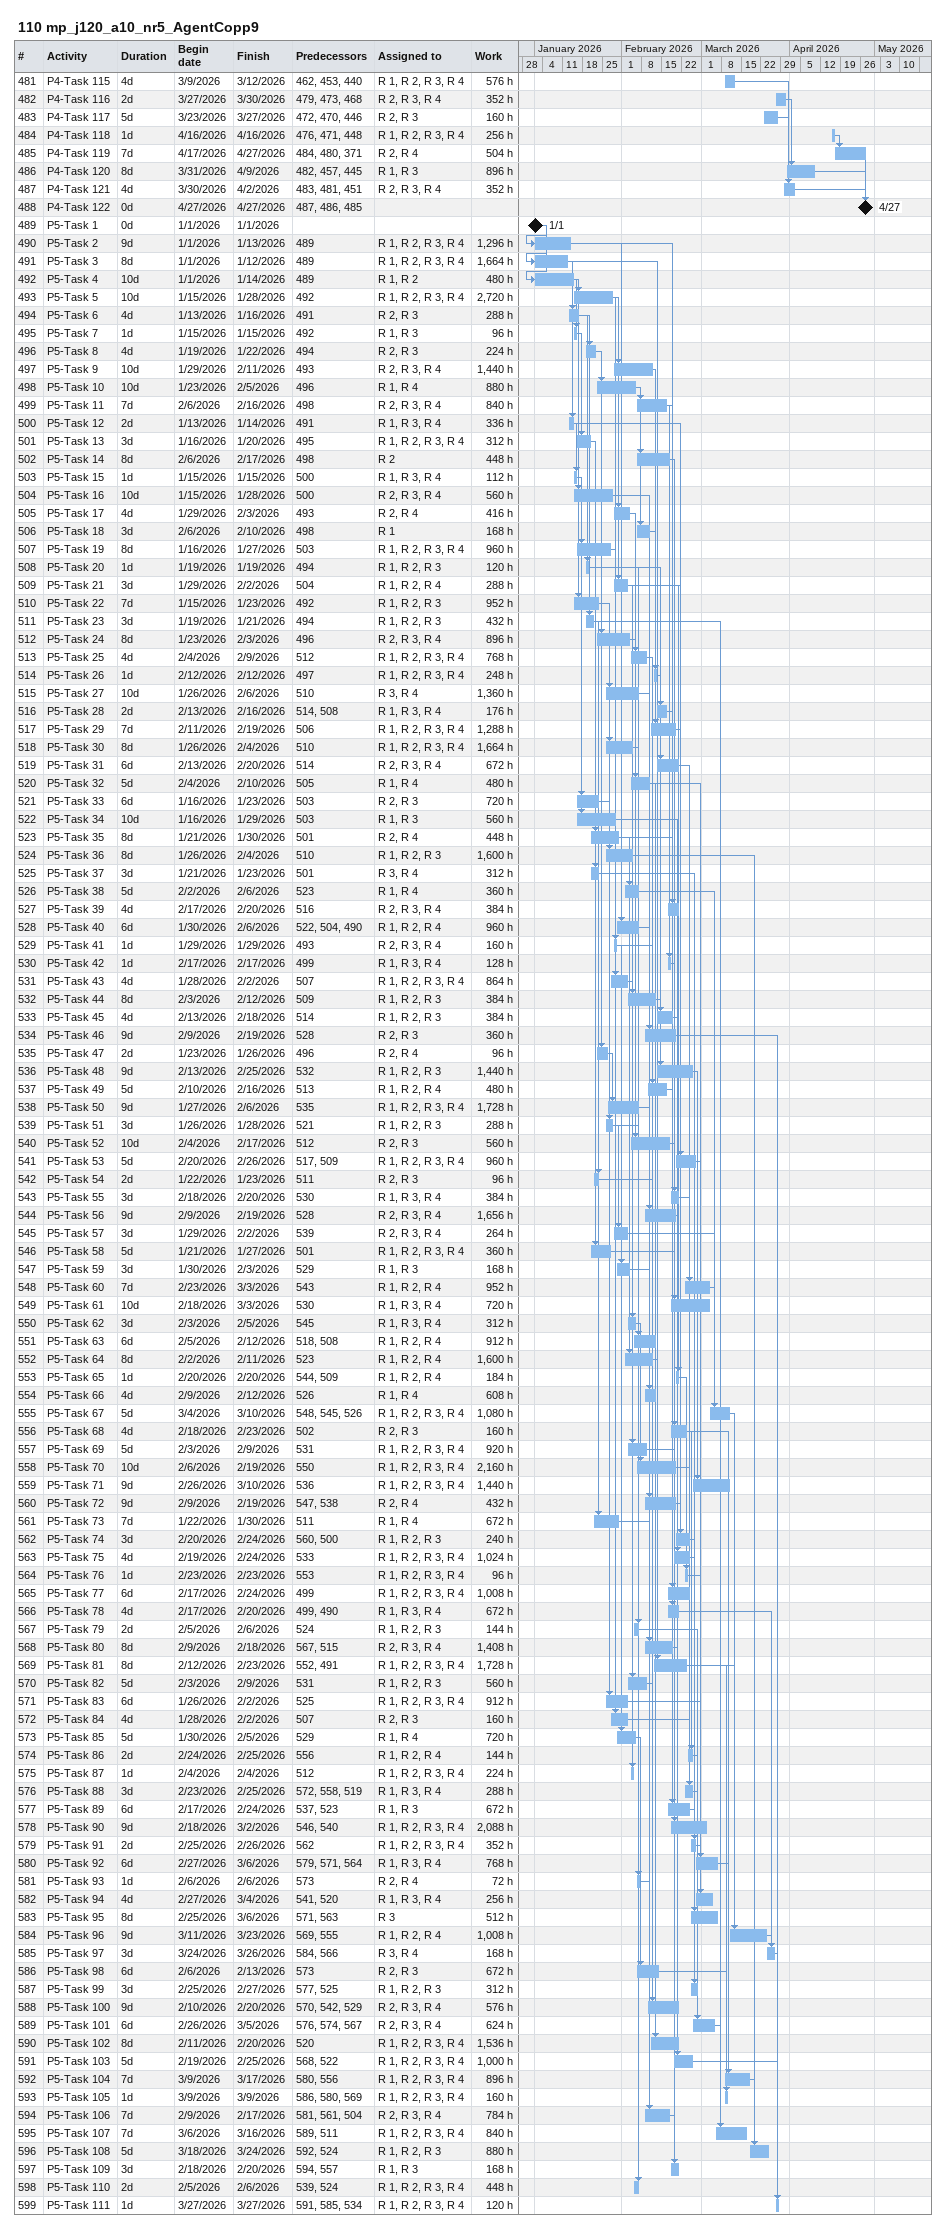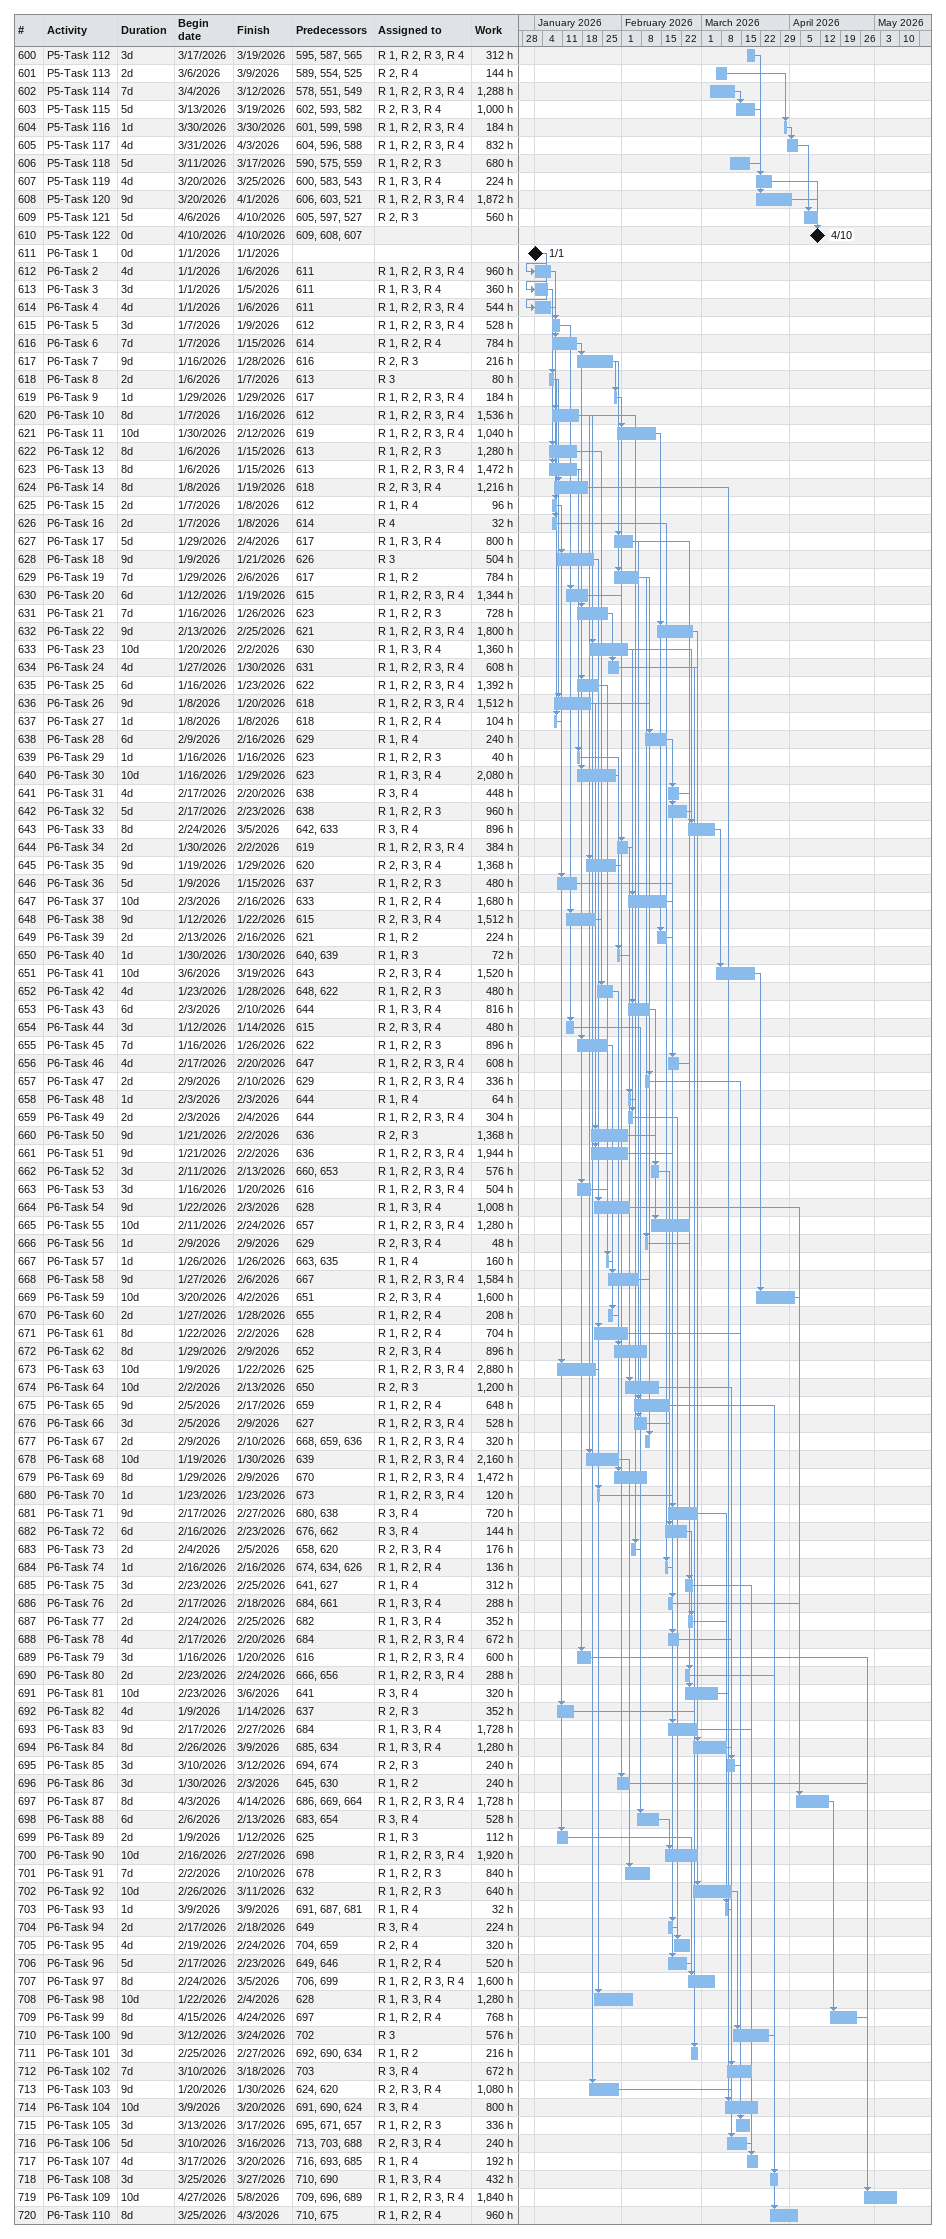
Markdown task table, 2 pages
110 mp_j120_a10_nr5_AgentCopp9

| ID | Task | Duration | Start | Finish | Predecessors | Resources | Work (h) |
|---|---|---|---|---|---|---|---|
| 481 | P4-Task 115 | 4d | 2026-03-09 | 2026-03-12 | 462, 453, 440 | R 1, R 2, R 3, R 4 | 576 |
| 482 | P4-Task 116 | 2d | 2026-03-27 | 2026-03-30 | 479, 473, 468 | R 2, R 3, R 4 | 352 |
| 483 | P4-Task 117 | 5d | 2026-03-23 | 2026-03-27 | 472, 470, 446 | R 2, R 3 | 160 |
| 484 | P4-Task 118 | 1d | 2026-04-16 | 2026-04-16 | 476, 471, 448 | R 1, R 2, R 3, R 4 | 256 |
| 485 | P4-Task 119 | 7d | 2026-04-17 | 2026-04-27 | 484, 480, 371 | R 2, R 4 | 504 |
| 486 | P4-Task 120 | 8d | 2026-03-31 | 2026-04-09 | 482, 457, 445 | R 1, R 3 | 896 |
| 487 | P4-Task 121 | 4d | 2026-03-30 | 2026-04-02 | 483, 481, 451 | R 2, R 3, R 4 | 352 |
| 488 | P4-Task 122 | 0d | 2026-04-27 | 2026-04-27 | 487, 486, 485 |  |  |
| 489 | P5-Task 1 | 0d | 2026-01-01 | 2026-01-01 |  |  |  |
| 490 | P5-Task 2 | 9d | 2026-01-01 | 2026-01-13 | 489 | R 1, R 2, R 3, R 4 | 1296 |
| 491 | P5-Task 3 | 8d | 2026-01-01 | 2026-01-12 | 489 | R 1, R 2, R 3, R 4 | 1664 |
| 492 | P5-Task 4 | 10d | 2026-01-01 | 2026-01-14 | 489 | R 1, R 2 | 480 |
| 493 | P5-Task 5 | 10d | 2026-01-15 | 2026-01-28 | 492 | R 1, R 2, R 3, R 4 | 2720 |
| 494 | P5-Task 6 | 4d | 2026-01-13 | 2026-01-16 | 491 | R 2, R 3 | 288 |
| 495 | P5-Task 7 | 1d | 2026-01-15 | 2026-01-15 | 492 | R 1, R 3 | 96 |
| 496 | P5-Task 8 | 4d | 2026-01-19 | 2026-01-22 | 494 | R 2, R 3 | 224 |
| 497 | P5-Task 9 | 10d | 2026-01-29 | 2026-02-11 | 493 | R 2, R 3, R 4 | 1440 |
| 498 | P5-Task 10 | 10d | 2026-01-23 | 2026-02-05 | 496 | R 1, R 4 | 880 |
| 499 | P5-Task 11 | 7d | 2026-02-06 | 2026-02-16 | 498 | R 2, R 3, R 4 | 840 |
| 500 | P5-Task 12 | 2d | 2026-01-13 | 2026-01-14 | 491 | R 1, R 3, R 4 | 336 |
| 501 | P5-Task 13 | 3d | 2026-01-16 | 2026-01-20 | 495 | R 1, R 2, R 3, R 4 | 312 |
| 502 | P5-Task 14 | 8d | 2026-02-06 | 2026-02-17 | 498 | R 2 | 448 |
| 503 | P5-Task 15 | 1d | 2026-01-15 | 2026-01-15 | 500 | R 1, R 3, R 4 | 112 |
| 504 | P5-Task 16 | 10d | 2026-01-15 | 2026-01-28 | 500 | R 2, R 3, R 4 | 560 |
| 505 | P5-Task 17 | 4d | 2026-01-29 | 2026-02-03 | 493 | R 2, R 4 | 416 |
| 506 | P5-Task 18 | 3d | 2026-02-06 | 2026-02-10 | 498 | R 1 | 168 |
| 507 | P5-Task 19 | 8d | 2026-01-16 | 2026-01-27 | 503 | R 1, R 2, R 3, R 4 | 960 |
| 508 | P5-Task 20 | 1d | 2026-01-19 | 2026-01-19 | 494 | R 1, R 2, R 3 | 120 |
| 509 | P5-Task 21 | 3d | 2026-01-29 | 2026-02-02 | 504 | R 1, R 2, R 4 | 288 |
| 510 | P5-Task 22 | 7d | 2026-01-15 | 2026-01-23 | 492 | R 1, R 2, R 3 | 952 |
| 511 | P5-Task 23 | 3d | 2026-01-19 | 2026-01-21 | 494 | R 1, R 2, R 3 | 432 |
| 512 | P5-Task 24 | 8d | 2026-01-23 | 2026-02-03 | 496 | R 2, R 3, R 4 | 896 |
| 513 | P5-Task 25 | 4d | 2026-02-04 | 2026-02-09 | 512 | R 1, R 2, R 3, R 4 | 768 |
| 514 | P5-Task 26 | 1d | 2026-02-12 | 2026-02-12 | 497 | R 1, R 2, R 3, R 4 | 248 |
| 515 | P5-Task 27 | 10d | 2026-01-26 | 2026-02-06 | 510 | R 3, R 4 | 1360 |
| 516 | P5-Task 28 | 2d | 2026-02-13 | 2026-02-16 | 514, 508 | R 1, R 3, R 4 | 176 |
| 517 | P5-Task 29 | 7d | 2026-02-11 | 2026-02-19 | 506 | R 1, R 2, R 3, R 4 | 1288 |
| 518 | P5-Task 30 | 8d | 2026-01-26 | 2026-02-04 | 510 | R 1, R 2, R 3, R 4 | 1664 |
| 519 | P5-Task 31 | 6d | 2026-02-13 | 2026-02-20 | 514 | R 2, R 3, R 4 | 672 |
| 520 | P5-Task 32 | 5d | 2026-02-04 | 2026-02-10 | 505 | R 1, R 4 | 480 |
| 521 | P5-Task 33 | 6d | 2026-01-16 | 2026-01-23 | 503 | R 2, R 3 | 720 |
| 522 | P5-Task 34 | 10d | 2026-01-16 | 2026-01-29 | 503 | R 1, R 3 | 560 |
| 523 | P5-Task 35 | 8d | 2026-01-21 | 2026-01-30 | 501 | R 2, R 4 | 448 |
| 524 | P5-Task 36 | 8d | 2026-01-26 | 2026-02-04 | 510 | R 1, R 2, R 3 | 1600 |
| 525 | P5-Task 37 | 3d | 2026-01-21 | 2026-01-23 | 501 | R 3, R 4 | 312 |
| 526 | P5-Task 38 | 5d | 2026-02-02 | 2026-02-06 | 523 | R 1, R 4 | 360 |
| 527 | P5-Task 39 | 4d | 2026-02-17 | 2026-02-20 | 516 | R 2, R 3, R 4 | 384 |
| 528 | P5-Task 40 | 6d | 2026-01-30 | 2026-02-06 | 522, 504, 490 | R 1, R 2, R 4 | 960 |
| 529 | P5-Task 41 | 1d | 2026-01-29 | 2026-01-29 | 493 | R 2, R 3, R 4 | 160 |
| 530 | P5-Task 42 | 1d | 2026-02-17 | 2026-02-17 | 499 | R 1, R 3, R 4 | 128 |
| 531 | P5-Task 43 | 4d | 2026-01-28 | 2026-02-02 | 507 | R 1, R 2, R 3, R 4 | 864 |
| 532 | P5-Task 44 | 8d | 2026-02-03 | 2026-02-12 | 509 | R 1, R 2, R 3 | 384 |
| 533 | P5-Task 45 | 4d | 2026-02-13 | 2026-02-18 | 514 | R 1, R 2, R 3 | 384 |
| 534 | P5-Task 46 | 9d | 2026-02-09 | 2026-02-19 | 528 | R 2, R 3 | 360 |
| 535 | P5-Task 47 | 2d | 2026-01-23 | 2026-01-26 | 496 | R 2, R 4 | 96 |
| 536 | P5-Task 48 | 9d | 2026-02-13 | 2026-02-25 | 532 | R 1, R 2, R 3 | 1440 |
| 537 | P5-Task 49 | 5d | 2026-02-10 | 2026-02-16 | 513 | R 1, R 2, R 4 | 480 |
| 538 | P5-Task 50 | 9d | 2026-01-27 | 2026-02-06 | 535 | R 1, R 2, R 3, R 4 | 1728 |
| 539 | P5-Task 51 | 3d | 2026-01-26 | 2026-01-28 | 521 | R 1, R 2, R 3 | 288 |
| 540 | P5-Task 52 | 10d | 2026-02-04 | 2026-02-17 | 512 | R 2, R 3 | 560 |
| 541 | P5-Task 53 | 5d | 2026-02-20 | 2026-02-26 | 517, 509 | R 1, R 2, R 3, R 4 | 960 |
| 542 | P5-Task 54 | 2d | 2026-01-22 | 2026-01-23 | 511 | R 2, R 3 | 96 |
| 543 | P5-Task 55 | 3d | 2026-02-18 | 2026-02-20 | 530 | R 1, R 3, R 4 | 384 |
| 544 | P5-Task 56 | 9d | 2026-02-09 | 2026-02-19 | 528 | R 2, R 3, R 4 | 1656 |
| 545 | P5-Task 57 | 3d | 2026-01-29 | 2026-02-02 | 539 | R 2, R 3, R 4 | 264 |
| 546 | P5-Task 58 | 5d | 2026-01-21 | 2026-01-27 | 501 | R 1, R 2, R 3, R 4 | 360 |
| 547 | P5-Task 59 | 3d | 2026-01-30 | 2026-02-03 | 529 | R 1, R 3 | 168 |
| 548 | P5-Task 60 | 7d | 2026-02-23 | 2026-03-03 | 543 | R 1, R 2, R 4 | 952 |
| 549 | P5-Task 61 | 10d | 2026-02-18 | 2026-03-03 | 530 | R 1, R 3, R 4 | 720 |
| 550 | P5-Task 62 | 3d | 2026-02-03 | 2026-02-05 | 545 | R 1, R 3, R 4 | 312 |
| 551 | P5-Task 63 | 6d | 2026-02-05 | 2026-02-12 | 518, 508 | R 1, R 2, R 4 | 912 |
| 552 | P5-Task 64 | 8d | 2026-02-02 | 2026-02-11 | 523 | R 1, R 2, R 4 | 1600 |
| 553 | P5-Task 65 | 1d | 2026-02-20 | 2026-02-20 | 544, 509 | R 1, R 2, R 4 | 184 |
| 554 | P5-Task 66 | 4d | 2026-02-09 | 2026-02-12 | 526 | R 1, R 4 | 608 |
| 555 | P5-Task 67 | 5d | 2026-03-04 | 2026-03-10 | 548, 545, 526 | R 1, R 2, R 3, R 4 | 1080 |
| 556 | P5-Task 68 | 4d | 2026-02-18 | 2026-02-23 | 502 | R 2, R 3 | 160 |
| 557 | P5-Task 69 | 5d | 2026-02-03 | 2026-02-09 | 531 | R 1, R 2, R 3, R 4 | 920 |
| 558 | P5-Task 70 | 10d | 2026-02-06 | 2026-02-19 | 550 | R 1, R 2, R 3, R 4 | 2160 |
| 559 | P5-Task 71 | 9d | 2026-02-26 | 2026-03-10 | 536 | R 1, R 2, R 3, R 4 | 1440 |
| 560 | P5-Task 72 | 9d | 2026-02-09 | 2026-02-19 | 547, 538 | R 2, R 4 | 432 |
| 561 | P5-Task 73 | 7d | 2026-01-22 | 2026-01-30 | 511 | R 1, R 4 | 672 |
| 562 | P5-Task 74 | 3d | 2026-02-20 | 2026-02-24 | 560, 500 | R 1, R 2, R 3 | 240 |
| 563 | P5-Task 75 | 4d | 2026-02-19 | 2026-02-24 | 533 | R 1, R 2, R 3, R 4 | 1024 |
| 564 | P5-Task 76 | 1d | 2026-02-23 | 2026-02-23 | 553 | R 1, R 2, R 3, R 4 | 96 |
| 565 | P5-Task 77 | 6d | 2026-02-17 | 2026-02-24 | 499 | R 1, R 2, R 3, R 4 | 1008 |
| 566 | P5-Task 78 | 4d | 2026-02-17 | 2026-02-20 | 499, 490 | R 1, R 3, R 4 | 672 |
| 567 | P5-Task 79 | 2d | 2026-02-05 | 2026-02-06 | 524 | R 1, R 2, R 3 | 144 |
| 568 | P5-Task 80 | 8d | 2026-02-09 | 2026-02-18 | 567, 515 | R 2, R 3, R 4 | 1408 |
| 569 | P5-Task 81 | 8d | 2026-02-12 | 2026-02-23 | 552, 491 | R 1, R 2, R 3, R 4 | 1728 |
| 570 | P5-Task 82 | 5d | 2026-02-03 | 2026-02-09 | 531 | R 1, R 2, R 3 | 560 |
| 571 | P5-Task 83 | 6d | 2026-01-26 | 2026-02-02 | 525 | R 1, R 2, R 3, R 4 | 912 |
| 572 | P5-Task 84 | 4d | 2026-01-28 | 2026-02-02 | 507 | R 2, R 3 | 160 |
| 573 | P5-Task 85 | 5d | 2026-01-30 | 2026-02-05 | 529 | R 1, R 4 | 720 |
| 574 | P5-Task 86 | 2d | 2026-02-24 | 2026-02-25 | 556 | R 1, R 2, R 4 | 144 |
| 575 | P5-Task 87 | 1d | 2026-02-04 | 2026-02-04 | 512 | R 1, R 2, R 3, R 4 | 224 |
| 576 | P5-Task 88 | 3d | 2026-02-23 | 2026-02-25 | 572, 558, 519 | R 1, R 3, R 4 | 288 |
| 577 | P5-Task 89 | 6d | 2026-02-17 | 2026-02-24 | 537, 523 | R 1, R 3 | 672 |
| 578 | P5-Task 90 | 9d | 2026-02-18 | 2026-03-02 | 546, 540 | R 1, R 2, R 3, R 4 | 2088 |
| 579 | P5-Task 91 | 2d | 2026-02-25 | 2026-02-26 | 562 | R 1, R 2, R 3, R 4 | 352 |
| 580 | P5-Task 92 | 6d | 2026-02-27 | 2026-03-06 | 579, 571, 564 | R 1, R 3, R 4 | 768 |
| 581 | P5-Task 93 | 1d | 2026-02-06 | 2026-02-06 | 573 | R 2, R 4 | 72 |
| 582 | P5-Task 94 | 4d | 2026-02-27 | 2026-03-04 | 541, 520 | R 1, R 3, R 4 | 256 |
| 583 | P5-Task 95 | 8d | 2026-02-25 | 2026-03-06 | 571, 563 | R 3 | 512 |
| 584 | P5-Task 96 | 9d | 2026-03-11 | 2026-03-23 | 569, 555 | R 1, R 2, R 4 | 1008 |
| 585 | P5-Task 97 | 3d | 2026-03-24 | 2026-03-26 | 584, 566 | R 3, R 4 | 168 |
| 586 | P5-Task 98 | 6d | 2026-02-06 | 2026-02-13 | 573 | R 2, R 3 | 672 |
| 587 | P5-Task 99 | 3d | 2026-02-25 | 2026-02-27 | 577, 525 | R 1, R 2, R 3 | 312 |
| 588 | P5-Task 100 | 9d | 2026-02-10 | 2026-02-20 | 570, 542, 529 | R 2, R 3, R 4 | 576 |
| 589 | P5-Task 101 | 6d | 2026-02-26 | 2026-03-05 | 576, 574, 567 | R 2, R 3, R 4 | 624 |
| 590 | P5-Task 102 | 8d | 2026-02-11 | 2026-02-20 | 520 | R 1, R 2, R 3, R 4 | 1536 |
| 591 | P5-Task 103 | 5d | 2026-02-19 | 2026-02-25 | 568, 522 | R 1, R 2, R 3, R 4 | 1000 |
| 592 | P5-Task 104 | 7d | 2026-03-09 | 2026-03-17 | 580, 556 | R 1, R 2, R 3, R 4 | 896 |
| 593 | P5-Task 105 | 1d | 2026-03-09 | 2026-03-09 | 586, 580, 569 | R 1, R 2, R 3, R 4 | 160 |
| 594 | P5-Task 106 | 7d | 2026-02-09 | 2026-02-17 | 581, 561, 504 | R 2, R 3, R 4 | 784 |
| 595 | P5-Task 107 | 7d | 2026-03-06 | 2026-03-16 | 589, 511 | R 1, R 2, R 3, R 4 | 840 |
| 596 | P5-Task 108 | 5d | 2026-03-18 | 2026-03-24 | 592, 524 | R 1, R 2, R 3 | 880 |
| 597 | P5-Task 109 | 3d | 2026-02-18 | 2026-02-20 | 594, 557 | R 1, R 3 | 168 |
| 598 | P5-Task 110 | 2d | 2026-02-05 | 2026-02-06 | 539, 524 | R 1, R 2, R 3, R 4 | 448 |
| 599 | P5-Task 111 | 1d | 2026-03-27 | 2026-03-27 | 591, 585, 534 | R 1, R 2, R 3, R 4 | 120 |
| 600 | P5-Task 112 | 3d | 2026-03-17 | 2026-03-19 | 595, 587, 565 | R 1, R 2, R 3, R 4 | 312 |
| 601 | P5-Task 113 | 2d | 2026-03-06 | 2026-03-09 | 589, 554, 525 | R 2, R 4 | 144 |
| 602 | P5-Task 114 | 7d | 2026-03-04 | 2026-03-12 | 578, 551, 549 | R 1, R 2, R 3, R 4 | 1288 |
| 603 | P5-Task 115 | 5d | 2026-03-13 | 2026-03-19 | 602, 593, 582 | R 2, R 3, R 4 | 1000 |
| 604 | P5-Task 116 | 1d | 2026-03-30 | 2026-03-30 | 601, 599, 598 | R 1, R 2, R 3, R 4 | 184 |
| 605 | P5-Task 117 | 4d | 2026-03-31 | 2026-04-03 | 604, 596, 588 | R 1, R 2, R 3, R 4 | 832 |
| 606 | P5-Task 118 | 5d | 2026-03-11 | 2026-03-17 | 590, 575, 559 | R 1, R 2, R 3 | 680 |
| 607 | P5-Task 119 | 4d | 2026-03-20 | 2026-03-25 | 600, 583, 543 | R 1, R 3, R 4 | 224 |
| 608 | P5-Task 120 | 9d | 2026-03-20 | 2026-04-01 | 606, 603, 521 | R 1, R 2, R 3, R 4 | 1872 |
| 609 | P5-Task 121 | 5d | 2026-04-06 | 2026-04-10 | 605, 597, 527 | R 2, R 3 | 560 |
| 610 | P5-Task 122 | 0d | 2026-04-10 | 2026-04-10 | 609, 608, 607 |  |  |
| 611 | P6-Task 1 | 0d | 2026-01-01 | 2026-01-01 |  |  |  |
| 612 | P6-Task 2 | 4d | 2026-01-01 | 2026-01-06 | 611 | R 1, R 2, R 3, R 4 | 960 |
| 613 | P6-Task 3 | 3d | 2026-01-01 | 2026-01-05 | 611 | R 1, R 3, R 4 | 360 |
| 614 | P6-Task 4 | 4d | 2026-01-01 | 2026-01-06 | 611 | R 1, R 2, R 3, R 4 | 544 |
| 615 | P6-Task 5 | 3d | 2026-01-07 | 2026-01-09 | 612 | R 1, R 2, R 3, R 4 | 528 |
| 616 | P6-Task 6 | 7d | 2026-01-07 | 2026-01-15 | 614 | R 1, R 2, R 4 | 784 |
| 617 | P6-Task 7 | 9d | 2026-01-16 | 2026-01-28 | 616 | R 2, R 3 | 216 |
| 618 | P6-Task 8 | 2d | 2026-01-06 | 2026-01-07 | 613 | R 3 | 80 |
| 619 | P6-Task 9 | 1d | 2026-01-29 | 2026-01-29 | 617 | R 1, R 2, R 3, R 4 | 184 |
| 620 | P6-Task 10 | 8d | 2026-01-07 | 2026-01-16 | 612 | R 1, R 2, R 3, R 4 | 1536 |
| 621 | P6-Task 11 | 10d | 2026-01-30 | 2026-02-12 | 619 | R 1, R 2, R 3, R 4 | 1040 |
| 622 | P6-Task 12 | 8d | 2026-01-06 | 2026-01-15 | 613 | R 1, R 2, R 3 | 1280 |
| 623 | P6-Task 13 | 8d | 2026-01-06 | 2026-01-15 | 613 | R 1, R 2, R 3, R 4 | 1472 |
| 624 | P6-Task 14 | 8d | 2026-01-08 | 2026-01-19 | 618 | R 2, R 3, R 4 | 1216 |
| 625 | P6-Task 15 | 2d | 2026-01-07 | 2026-01-08 | 612 | R 1, R 4 | 96 |
| 626 | P6-Task 16 | 2d | 2026-01-07 | 2026-01-08 | 614 | R 4 | 32 |
| 627 | P6-Task 17 | 5d | 2026-01-29 | 2026-02-04 | 617 | R 1, R 3, R 4 | 800 |
| 628 | P6-Task 18 | 9d | 2026-01-09 | 2026-01-21 | 626 | R 3 | 504 |
| 629 | P6-Task 19 | 7d | 2026-01-29 | 2026-02-06 | 617 | R 1, R 2 | 784 |
| 630 | P6-Task 20 | 6d | 2026-01-12 | 2026-01-19 | 615 | R 1, R 2, R 3, R 4 | 1344 |
| 631 | P6-Task 21 | 7d | 2026-01-16 | 2026-01-26 | 623 | R 1, R 2, R 3 | 728 |
| 632 | P6-Task 22 | 9d | 2026-02-13 | 2026-02-25 | 621 | R 1, R 2, R 3, R 4 | 1800 |
| 633 | P6-Task 23 | 10d | 2026-01-20 | 2026-02-02 | 630 | R 1, R 3, R 4 | 1360 |
| 634 | P6-Task 24 | 4d | 2026-01-27 | 2026-01-30 | 631 | R 1, R 2, R 3, R 4 | 608 |
| 635 | P6-Task 25 | 6d | 2026-01-16 | 2026-01-23 | 622 | R 1, R 2, R 3, R 4 | 1392 |
| 636 | P6-Task 26 | 9d | 2026-01-08 | 2026-01-20 | 618 | R 1, R 2, R 3, R 4 | 1512 |
| 637 | P6-Task 27 | 1d | 2026-01-08 | 2026-01-08 | 618 | R 1, R 2, R 4 | 104 |
| 638 | P6-Task 28 | 6d | 2026-02-09 | 2026-02-16 | 629 | R 1, R 4 | 240 |
| 639 | P6-Task 29 | 1d | 2026-01-16 | 2026-01-16 | 623 | R 1, R 2, R 3 | 40 |
| 640 | P6-Task 30 | 10d | 2026-01-16 | 2026-01-29 | 623 | R 1, R 3, R 4 | 2080 |
| 641 | P6-Task 31 | 4d | 2026-02-17 | 2026-02-20 | 638 | R 3, R 4 | 448 |
| 642 | P6-Task 32 | 5d | 2026-02-17 | 2026-02-23 | 638 | R 1, R 2, R 3 | 960 |
| 643 | P6-Task 33 | 8d | 2026-02-24 | 2026-03-05 | 642, 633 | R 3, R 4 | 896 |
| 644 | P6-Task 34 | 2d | 2026-01-30 | 2026-02-02 | 619 | R 1, R 2, R 3, R 4 | 384 |
| 645 | P6-Task 35 | 9d | 2026-01-19 | 2026-01-29 | 620 | R 2, R 3, R 4 | 1368 |
| 646 | P6-Task 36 | 5d | 2026-01-09 | 2026-01-15 | 637 | R 1, R 2, R 3 | 480 |
| 647 | P6-Task 37 | 10d | 2026-02-03 | 2026-02-16 | 633 | R 1, R 2, R 4 | 1680 |
| 648 | P6-Task 38 | 9d | 2026-01-12 | 2026-01-22 | 615 | R 2, R 3, R 4 | 1512 |
| 649 | P6-Task 39 | 2d | 2026-02-13 | 2026-02-16 | 621 | R 1, R 2 | 224 |
| 650 | P6-Task 40 | 1d | 2026-01-30 | 2026-01-30 | 640, 639 | R 1, R 3 | 72 |
| 651 | P6-Task 41 | 10d | 2026-03-06 | 2026-03-19 | 643 | R 2, R 3, R 4 | 1520 |
| 652 | P6-Task 42 | 4d | 2026-01-23 | 2026-01-28 | 648, 622 | R 1, R 2, R 3 | 480 |
| 653 | P6-Task 43 | 6d | 2026-02-03 | 2026-02-10 | 644 | R 1, R 3, R 4 | 816 |
| 654 | P6-Task 44 | 3d | 2026-01-12 | 2026-01-14 | 615 | R 2, R 3, R 4 | 480 |
| 655 | P6-Task 45 | 7d | 2026-01-16 | 2026-01-26 | 622 | R 1, R 2, R 3 | 896 |
| 656 | P6-Task 46 | 4d | 2026-02-17 | 2026-02-20 | 647 | R 1, R 2, R 3, R 4 | 608 |
| 657 | P6-Task 47 | 2d | 2026-02-09 | 2026-02-10 | 629 | R 1, R 2, R 3, R 4 | 336 |
| 658 | P6-Task 48 | 1d | 2026-02-03 | 2026-02-03 | 644 | R 1, R 4 | 64 |
| 659 | P6-Task 49 | 2d | 2026-02-03 | 2026-02-04 | 644 | R 1, R 2, R 3, R 4 | 304 |
| 660 | P6-Task 50 | 9d | 2026-01-21 | 2026-02-02 | 636 | R 2, R 3 | 1368 |
| 661 | P6-Task 51 | 9d | 2026-01-21 | 2026-02-02 | 636 | R 1, R 2, R 3, R 4 | 1944 |
| 662 | P6-Task 52 | 3d | 2026-02-11 | 2026-02-13 | 660, 653 | R 1, R 2, R 3, R 4 | 576 |
| 663 | P6-Task 53 | 3d | 2026-01-16 | 2026-01-20 | 616 | R 1, R 2, R 3, R 4 | 504 |
| 664 | P6-Task 54 | 9d | 2026-01-22 | 2026-02-03 | 628 | R 1, R 3, R 4 | 1008 |
| 665 | P6-Task 55 | 10d | 2026-02-11 | 2026-02-24 | 657 | R 1, R 2, R 3, R 4 | 1280 |
| 666 | P6-Task 56 | 1d | 2026-02-09 | 2026-02-09 | 629 | R 2, R 3, R 4 | 48 |
| 667 | P6-Task 57 | 1d | 2026-01-26 | 2026-01-26 | 663, 635 | R 1, R 4 | 160 |
| 668 | P6-Task 58 | 9d | 2026-01-27 | 2026-02-06 | 667 | R 1, R 2, R 3, R 4 | 1584 |
| 669 | P6-Task 59 | 10d | 2026-03-20 | 2026-04-02 | 651 | R 2, R 3, R 4 | 1600 |
| 670 | P6-Task 60 | 2d | 2026-01-27 | 2026-01-28 | 655 | R 1, R 2, R 4 | 208 |
| 671 | P6-Task 61 | 8d | 2026-01-22 | 2026-02-02 | 628 | R 1, R 2, R 4 | 704 |
| 672 | P6-Task 62 | 8d | 2026-01-29 | 2026-02-09 | 652 | R 2, R 3, R 4 | 896 |
| 673 | P6-Task 63 | 10d | 2026-01-09 | 2026-01-22 | 625 | R 1, R 2, R 3, R 4 | 2880 |
| 674 | P6-Task 64 | 10d | 2026-02-02 | 2026-02-13 | 650 | R 2, R 3 | 1200 |
| 675 | P6-Task 65 | 9d | 2026-02-05 | 2026-02-17 | 659 | R 1, R 2, R 4 | 648 |
| 676 | P6-Task 66 | 3d | 2026-02-05 | 2026-02-09 | 627 | R 1, R 2, R 3, R 4 | 528 |
| 677 | P6-Task 67 | 2d | 2026-02-09 | 2026-02-10 | 668, 659, 636 | R 1, R 2, R 3, R 4 | 320 |
| 678 | P6-Task 68 | 10d | 2026-01-19 | 2026-01-30 | 639 | R 1, R 2, R 3, R 4 | 2160 |
| 679 | P6-Task 69 | 8d | 2026-01-29 | 2026-02-09 | 670 | R 1, R 2, R 3, R 4 | 1472 |
| 680 | P6-Task 70 | 1d | 2026-01-23 | 2026-01-23 | 673 | R 1, R 2, R 3, R 4 | 120 |
| 681 | P6-Task 71 | 9d | 2026-02-17 | 2026-02-27 | 680, 638 | R 3, R 4 | 720 |
| 682 | P6-Task 72 | 6d | 2026-02-16 | 2026-02-23 | 676, 662 | R 3, R 4 | 144 |
| 683 | P6-Task 73 | 2d | 2026-02-04 | 2026-02-05 | 658, 620 | R 2, R 3, R 4 | 176 |
| 684 | P6-Task 74 | 1d | 2026-02-16 | 2026-02-16 | 674, 634, 626 | R 1, R 2, R 4 | 136 |
| 685 | P6-Task 75 | 3d | 2026-02-23 | 2026-02-25 | 641, 627 | R 1, R 4 | 312 |
| 686 | P6-Task 76 | 2d | 2026-02-17 | 2026-02-18 | 684, 661 | R 1, R 3, R 4 | 288 |
| 687 | P6-Task 77 | 2d | 2026-02-24 | 2026-02-25 | 682 | R 1, R 3, R 4 | 352 |
| 688 | P6-Task 78 | 4d | 2026-02-17 | 2026-02-20 | 684 | R 1, R 2, R 3, R 4 | 672 |
| 689 | P6-Task 79 | 3d | 2026-01-16 | 2026-01-20 | 616 | R 1, R 2, R 3, R 4 | 600 |
| 690 | P6-Task 80 | 2d | 2026-02-23 | 2026-02-24 | 666, 656 | R 1, R 2, R 3, R 4 | 288 |
| 691 | P6-Task 81 | 10d | 2026-02-23 | 2026-03-06 | 641 | R 3, R 4 | 320 |
| 692 | P6-Task 82 | 4d | 2026-01-09 | 2026-01-14 | 637 | R 2, R 3 | 352 |
| 693 | P6-Task 83 | 9d | 2026-02-17 | 2026-02-27 | 684 | R 1, R 3, R 4 | 1728 |
| 694 | P6-Task 84 | 8d | 2026-02-26 | 2026-03-09 | 685, 634 | R 1, R 3, R 4 | 1280 |
| 695 | P6-Task 85 | 3d | 2026-03-10 | 2026-03-12 | 694, 674 | R 2, R 3 | 240 |
| 696 | P6-Task 86 | 3d | 2026-01-30 | 2026-02-03 | 645, 630 | R 1, R 2 | 240 |
| 697 | P6-Task 87 | 8d | 2026-04-03 | 2026-04-14 | 686, 669, 664 | R 1, R 2, R 3, R 4 | 1728 |
| 698 | P6-Task 88 | 6d | 2026-02-06 | 2026-02-13 | 683, 654 | R 3, R 4 | 528 |
| 699 | P6-Task 89 | 2d | 2026-01-09 | 2026-01-12 | 625 | R 1, R 3 | 112 |
| 700 | P6-Task 90 | 10d | 2026-02-16 | 2026-02-27 | 698 | R 1, R 2, R 3, R 4 | 1920 |
| 701 | P6-Task 91 | 7d | 2026-02-02 | 2026-02-10 | 678 | R 1, R 2, R 3 | 840 |
| 702 | P6-Task 92 | 10d | 2026-02-26 | 2026-03-11 | 632 | R 1, R 2, R 3 | 640 |
| 703 | P6-Task 93 | 1d | 2026-03-09 | 2026-03-09 | 691, 687, 681 | R 1, R 4 | 32 |
| 704 | P6-Task 94 | 2d | 2026-02-17 | 2026-02-18 | 649 | R 3, R 4 | 224 |
| 705 | P6-Task 95 | 4d | 2026-02-19 | 2026-02-24 | 704, 659 | R 2, R 4 | 320 |
| 706 | P6-Task 96 | 5d | 2026-02-17 | 2026-02-23 | 649, 646 | R 1, R 2, R 4 | 520 |
| 707 | P6-Task 97 | 8d | 2026-02-24 | 2026-03-05 | 706, 699 | R 1, R 2, R 3, R 4 | 1600 |
| 708 | P6-Task 98 | 10d | 2026-01-22 | 2026-02-04 | 628 | R 1, R 3, R 4 | 1280 |
| 709 | P6-Task 99 | 8d | 2026-04-15 | 2026-04-24 | 697 | R 1, R 2, R 4 | 768 |
| 710 | P6-Task 100 | 9d | 2026-03-12 | 2026-03-24 | 702 | R 3 | 576 |
| 711 | P6-Task 101 | 3d | 2026-02-25 | 2026-02-27 | 692, 690, 634 | R 1, R 2 | 216 |
| 712 | P6-Task 102 | 7d | 2026-03-10 | 2026-03-18 | 703 | R 3, R 4 | 672 |
| 713 | P6-Task 103 | 9d | 2026-01-20 | 2026-01-30 | 624, 620 | R 2, R 3, R 4 | 1080 |
| 714 | P6-Task 104 | 10d | 2026-03-09 | 2026-03-20 | 691, 690, 624 | R 3, R 4 | 800 |
| 715 | P6-Task 105 | 3d | 2026-03-13 | 2026-03-17 | 695, 671, 657 | R 1, R 2, R 3 | 336 |
| 716 | P6-Task 106 | 5d | 2026-03-10 | 2026-03-16 | 713, 703, 688 | R 2, R 3, R 4 | 240 |
| 717 | P6-Task 107 | 4d | 2026-03-17 | 2026-03-20 | 716, 693, 685 | R 1, R 4 | 192 |
| 718 | P6-Task 108 | 3d | 2026-03-25 | 2026-03-27 | 710, 690 | R 1, R 3, R 4 | 432 |
| 719 | P6-Task 109 | 10d | 2026-04-27 | 2026-05-08 | 709, 696, 689 | R 1, R 2, R 3, R 4 | 1840 |
| 720 | P6-Task 110 | 8d | 2026-03-25 | 2026-04-03 | 710, 675 | R 1, R 2, R 4 | 960 |
